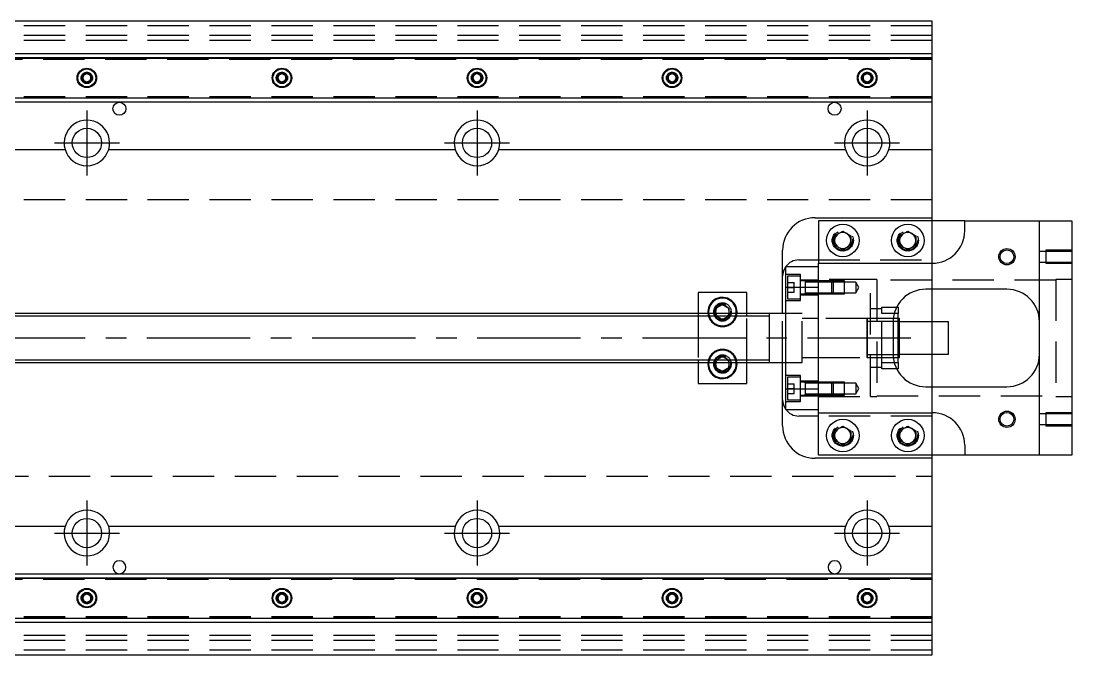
# Model space of a CAD drawing. Extents: x -14 to 1011, y -280 to 102.
# Drawn here: x 479.7 to 803, y -97.5 to 97.5 of the extents above; entities that cross this region are included whole.
import ezdxf

# ---------------------------------------------------------------- set-up
doc = ezdxf.new("R2010")
doc.units = 0
doc.linetypes.add('CENTER', pattern=[50.8, 31.75, -6.35, 6.35, -6.35])
doc.linetypes.add('DASHED', pattern=[19.05, 12.7, -6.35])
doc.layers.get('0').update_dxf_attribs({"linetype": 'CONTINUOUS'})
doc.layers.add('CENTER', color=1, linetype='CENTER')

msp = doc.modelspace()

# ---------------------------------------------------------------- linework, layer by layer
at = {"color": 7, "linetype": 'CONTINUOUS'}
for p, q in [((760, 97.5), (455, 97.5)), ((760, 87.5), (760, 97.5)), ((455, 87.5), (760, 87.5)), ((760, 86.247728), (760, 87.5)), ((455, 86.247728), (760, 86.247728)), ((760, 73.752272), (760, 86.247728)), ((498.75, 80.721688), (500, 81.443376)), ((500, 81.443376), (501.25, 80.721688)), ((558.75, 80.721688), (560, 81.443376)), ((560, 81.443376), (561.25, 80.721688)), ((618.75, 80.721688), (620, 81.443376)), ((620, 81.443376), (621.25, 80.721688)), ((678.75, 80.721688), (680, 81.443376)), ((680, 81.443376), (681.25, 80.721688)), ((738.75, 80.721688), (740, 81.443376)), ((740, 81.443376), (741.25, 80.721688)), ((498.75, 79.278312), (498.75, 80.721688)), ((500, 78.556624), (498.75, 79.278312)), ((501.25, 79.278312), (500, 78.556624)), ((501.25, 80.721688), (501.25, 79.278312)), ((558.75, 79.278312), (558.75, 80.721688)), ((560, 78.556624), (558.75, 79.278312)), ((561.25, 79.278312), (560, 78.556624)), ((561.25, 80.721688), (561.25, 79.278312)), ((618.75, 79.278312), (618.75, 80.721688)), ((620, 78.556624), (618.75, 79.278312)), ((621.25, 79.278312), (620, 78.556624)), ((621.25, 80.721688), (621.25, 79.278312)), ((678.75, 79.278312), (678.75, 80.721688)), ((680, 78.556624), (678.75, 79.278312)), ((681.25, 79.278312), (680, 78.556624)), ((681.25, 80.721688), (681.25, 79.278312)), ((738.75, 79.278312), (738.75, 80.721688)), ((740, 78.556624), (738.75, 79.278312)), ((741.25, 79.278312), (740, 78.556624)), ((741.25, 80.721688), (741.25, 79.278312)), ((760, 73.752272), (455, 73.752272)), ((760, 72.5), (455, 72.5)), ((760, 72.5), (760, 73.752272)), ((760, 58), (760, 72.5)), ((455, 58), (493.291796, 58)), ((506.708204, 58), (613.291796, 58)), ((626.708204, 58), (733.291796, 58)), ((746.708204, 58), (760, 58)), ((760, 37), (760, 58)), ((724, 37), (760, 37)), ((725, 36), (725, 23)), ((770, 36), (725, 36)), ((760, 36), (760, 37)), ((770, 33), (770, 36)), ((770, 36), (793, 36)), ((793, -36), (793, 36)), ((793, 36), (803, 36)), ((803, 36), (803, -36)), ((730, 31.443376), (732.5, 32.886752)), ((732.5, 32.886752), (735, 31.443376)), ((750, 31.443376), (752.5, 32.886752)), ((752.5, 32.886752), (755, 31.443376)), ((730, 28.556624), (730, 31.443376)), ((735, 31.443376), (735, 28.556624)), ((750, 28.556624), (750, 31.443376)), ((755, 31.443376), (755, 28.556624)), ((714, 7.5), (714, 27)), ((732.5, 27.113248), (730, 28.556624)), ((735, 28.556624), (732.5, 27.113248)), ((752.5, 27.113248), (750, 28.556624)), ((755, 28.556624), (752.5, 27.113248)), ((719, 24), (725, 24)), ((725, 15.652476), (725, 23)), ((725, 23), (760, 23)), ((715, 22), (725, 22)), ((715, 15.652476), (715, 22)), ((703, 14), (688, 14)), ((688, 14), (688, 7.5)), ((703, 7.5), (703, 14)), ((715, 15.652476), (725, 15.652476)), ((715, -15.652476), (715, 15.652476)), ((725, -15.652476), (725, 15.652476)), ((725, -15.652476), (725, 15.652476)), ((783, 15), (758, 15)), ((760, 5), (760, 15)), ((693.5, 9.1547), (695.5, 10.309402)), ((695.5, 10.309402), (697.5, 9.1547)), ((710, 7.5), (455, 7.5)), ((693.5, 7.5), (693.5, 9.1547)), ((697.5, 9.1547), (697.5, 7.5)), ((710, -7.500006), (710, 7.500006)), ((715, 7.5), (710, 7.5)), ((749.5, 7.5), (748.317542, 7.5)), ((749.069714, 9.5), (749.5, 9.5)), ((749.5, 9.5), (749.5, 7.5)), ((749.5, -7.5), (749.5, 7.5)), ((748, 5), (748, -5)), ((749.5, 5.125), (748.000782, 5.125)), ((749.5, 6), (748.050126, 6)), ((750, 6), (749.5, 6)), ((750, 5.125), (749.5, 5.125)), ((750, -6), (750, 6)), ((765, 5), (750, 5)), ((765, -5), (765, 5)), ((748.000782, -5.125), (749.5, -5.125)), ((748.050126, -6), (749.5, -6)), ((749.5, -5.125), (750, -5.125)), ((749.5, -6), (750, -6)), ((750, -5), (765, -5)), ((760, -15), (760, -5)), ((455, -7.5), (710, -7.5)), ((688, -7.5), (688, -14)), ((693.5, -9.1547), (693.5, -7.5)), ((695.5, -10.309402), (693.5, -9.1547)), ((697.5, -9.1547), (695.5, -10.309402)), ((697.5, -7.5), (697.5, -9.1547)), ((703, -14), (703, -7.5)), ((710, -7.5), (715, -7.5)), ((714, -27), (714, -7.5)), ((748.317542, -7.5), (749.5, -7.5)), ((749.5, -9.5), (749.069714, -9.5)), ((749.5, -7.5), (749.5, -9.5)), ((688, -14), (703, -14)), ((715, -15.652476), (725, -15.652476)), ((715, -22), (715, -15.652476)), ((720.9, -13.556344), (720.9, -17.556354)), ((725, -23), (725, -15.652476)), ((758, -15), (783, -15)), ((715, -22), (725, -22)), ((725, -24), (719, -24)), ((725, -23), (760, -23)), ((725, -36), (725, -23)), ((730, -28.556624), (732.5, -27.113248)), ((730, -31.443376), (730, -28.556624)), ((732.5, -27.113248), (735, -28.556624)), ((735, -28.556624), (735, -31.443376)), ((750, -28.556624), (752.5, -27.113248)), ((750, -31.443376), (750, -28.556624)), ((752.5, -27.113248), (755, -28.556624)), ((755, -28.556624), (755, -31.443376)), ((732.5, -32.886752), (730, -31.443376)), ((735, -31.443376), (732.5, -32.886752)), ((752.5, -32.886752), (750, -31.443376)), ((755, -31.443376), (752.5, -32.886752)), ((770, -33), (770, -36)), ((760, -37), (724, -37)), ((770, -36), (725, -36)), ((760, -37), (760, -36)), ((760, -58), (760, -37)), ((793, -36), (770, -36)), ((803, -36), (793, -36)), ((493.291796, -58), (455, -58)), ((613.291796, -58), (506.708204, -58)), ((733.291796, -58), (626.708204, -58)), ((760, -58), (746.708204, -58)), ((760, -72.5), (760, -58)), ((455, -72.5), (760, -72.5)), ((455, -73.752272), (760, -73.752272)), ((760, -73.752272), (760, -72.5)), ((760, -86.247728), (760, -73.752272)), ((498.75, -79.278312), (500, -78.556624)), ((498.75, -80.721688), (498.75, -79.278312)), ((500, -81.443376), (498.75, -80.721688)), ((500, -78.556624), (501.25, -79.278312)), ((501.25, -80.721688), (500, -81.443376)), ((501.25, -79.278312), (501.25, -80.721688)), ((558.75, -79.278312), (560, -78.556624)), ((558.75, -80.721688), (558.75, -79.278312)), ((560, -81.443376), (558.75, -80.721688)), ((560, -78.556624), (561.25, -79.278312)), ((561.25, -80.721688), (560, -81.443376)), ((561.25, -79.278312), (561.25, -80.721688)), ((618.75, -79.278312), (620, -78.556624)), ((618.75, -80.721688), (618.75, -79.278312)), ((620, -81.443376), (618.75, -80.721688)), ((620, -78.556624), (621.25, -79.278312)), ((621.25, -80.721688), (620, -81.443376)), ((621.25, -79.278312), (621.25, -80.721688)), ((678.75, -79.278312), (680, -78.556624)), ((678.75, -80.721688), (678.75, -79.278312)), ((680, -81.443376), (678.75, -80.721688)), ((680, -78.556624), (681.25, -79.278312)), ((681.25, -80.721688), (680, -81.443376)), ((681.25, -79.278312), (681.25, -80.721688)), ((738.75, -79.278312), (740, -78.556624)), ((738.75, -80.721688), (738.75, -79.278312)), ((740, -81.443376), (738.75, -80.721688)), ((740, -78.556624), (741.25, -79.278312)), ((741.25, -80.721688), (740, -81.443376)), ((741.25, -79.278312), (741.25, -80.721688)), ((760, -86.247728), (455, -86.247728)), ((760, -87.5), (760, -86.247728)), ((760, -87.5), (455, -87.5)), ((760, -97.5), (760, -87.5)), ((455, -97.5), (760, -97.5))]:
    msp.add_line(p, q, dxfattribs=at)
at = {"color": 3, "linetype": 'DASHED'}
for p, q in [((760, 96), (0, 96)), ((760, 93), (0, 93)), ((760, 91.5), (0, 91.5)), ((448.5, 86.1), (760, 86.1)), ((448.5, 85.8), (760, 85.8)), ((455, 86.1147), (760, 86.1147)), ((498.5, 80), (498.516134, 80.21941)), ((558.5, 80), (558.516134, 80.21941)), ((618.5, 80), (618.516134, 80.21941)), ((678.5, 80), (678.516134, 80.21941)), ((741.477374, 80.25955), (741.5, 80)), ((760, 74.2), (448.5, 74.2)), ((760, 73.9), (448.5, 73.9)), ((760, 73.8853), (455, 73.8853)), ((760, 42.5), (12.1, 42.5)), ((760, 24), (760, 36)), ((735.477798, 30.364306), (735.5, 30)), ((749.5, 30), (749.520026, 30.346056)), ((795, 26.65), (793, 26.65)), ((795, 26.999994), (795, 23.000006)), ((803, 26.999994), (795, 26.999994)), ((803, 26.65), (795, 26.65)), ((725, 24), (760, 24)), ((760, 23), (760, 24)), ((760, 15), (760, 23)), ((793, 23.35), (795, 23.35)), ((795, 23.35), (803, 23.35)), ((795, 23.000006), (803, 23.000006)), ((719.5, 19.55635), (715, 19.55635)), ((719.5, 11.55635), (719.5, 19.55635)), ((725, 15.652476), (725, 22)), ((715.5, 19.05635), (715.5, 12.05635)), ((719.5, 19.05635), (715.5, 19.05635)), ((715.5, 17.05635), (717.5, 17.05635)), ((717.5, 15.55635), (717.5, 17.05635)), ((725, 17.80635), (719.5, 17.80635)), ((720.9, 17.55635), (719.5, 17.55635)), ((720.9, 17.55635), (720.895, 17.55635)), ((720.9, 17.556354), (720.9, 13.556344)), ((720.9, 17.55635), (720.9, 17.339888)), ((720.905, 17.55635), (720.9, 17.55635)), ((725, 17.55635), (720.9, 17.55635)), ((720.9, 17.339888), (720.9, 13.77281)), ((725, 17.20635), (720.9, 17.20635)), ((741, 18), (725, 18)), ((729.15, 17.55635), (725, 17.55635)), ((729.150006, 17.556344), (725, 17.556344)), ((729.5, 17.20635), (725, 17.20635)), ((729.15, 13.55635), (729.15, 17.55635)), ((729.5, 17.20635), (729.15, 17.55635)), ((733, 17.556344), (729.150006, 17.556344)), ((729.5, 17.20635), (729.5, 13.90635)), ((733, 17.20635), (729.5, 17.20635)), ((733, 13.556354), (733, 17.556344)), ((736.5, 17.20635), (733, 17.20635)), ((736.5, 17.20635), (736.5, 13.90635)), ((737.452628, 15.55635), (736.5, 17.20635)), ((741, -18), (741, 18)), ((743, 18), (741, 18)), ((743, 18), (743, -18)), ((798, 17.75), (743, 17.75)), ((798, 18), (798, -18)), ((803, 18), (798, 18)), ((715.5, 15.55635), (717.5, 15.55635)), ((715.5, 14.05635), (717.5, 14.05635)), ((717.5, 14.05635), (717.5, 15.55635)), ((719.5, 13.55635), (720.9, 13.55635)), ((719.5, 13.30635), (725, 13.30635)), ((720.895, 13.55635), (720.9, 13.55635)), ((720.9, 13.90635), (725, 13.90635)), ((720.9, 13.77281), (720.9, 13.55635)), ((720.9, 13.55635), (720.905, 13.55635)), ((720.9, 13.55635), (725, 13.55635)), ((725, 13.90635), (729.5, 13.90635)), ((725, 13.556354), (729.15, 13.556354)), ((725, 13.55635), (729.15, 13.55635)), ((729.15, 13.55635), (729.5, 13.90635)), ((729.15, 13.556354), (733, 13.556354)), ((729.5, 13.90635), (733, 13.90635)), ((733, 13.90635), (736.5, 13.90635)), ((736.5, 13.90635), (737.452628, 15.55635)), ((715, 11.55635), (719.5, 11.55635)), ((715.5, 12.05635), (719.5, 12.05635)), ((688, 7.5), (688, 6.75)), ((688, 6.75), (688, -6.75)), ((693.5, 6.8453), (693.5, 7.5)), ((693.665064, 6.75), (693.5, 6.8453)), ((695.5, 5.690598), (693.665064, 6.75)), ((697.334936, 6.75), (695.5, 5.690598)), ((697.5, 6.8453), (697.334936, 6.75)), ((697.5, 7.5), (697.5, 6.8453)), ((697.983582, 8.286038), (698, 8)), ((703, 6.75), (703, 7.5)), ((703, -6.75), (703, 6.75)), ((710, 7.5), (709.995, 7.5)), ((710.005, 7.5), (710, 7.5)), ((714, -7.5), (714, 7.5)), ((720, 7.5), (715, 7.5)), ((720, -7.5), (720, 7.5)), ((744.5, 9), (741, 9)), ((744.5, 9.5), (749.069714, 9.5)), ((744.5, 7.5), (744.5, 9.5)), ((744.5, -7.5), (744.5, 7.5)), ((748.317542, 7.5), (744.5, 7.5)), ((725, 6), (720, 6)), ((740, 6), (725, 6)), ((740, 6), (739.995, 6)), ((740, -6.000006), (740, 6.000006)), ((740, 6), (740, -6)), ((740.005, 6), (740, 6)), ((741, 6), (740, 6)), ((741, 5.125), (740, 5.125)), ((744.5, 6), (741, 6)), ((744.5, 5.125), (741, 5.125)), ((748.050126, 6), (744.5, 6)), ((748.000782, 5.125), (744.5, 5.125)), ((760, -5), (760, 5)), ((693.665064, -6.75), (695.5, -5.690598)), ((695.5, -5.690598), (697.334936, -6.75)), ((720, -6), (725, -6)), ((725, -6), (740, -6)), ((739.995, -6), (740, -6)), ((740, -5.125), (741, -5.125)), ((740, -6), (740.005, -6)), ((740, -6), (741, -6)), ((741, -5.125), (744.5, -5.125)), ((741, -6), (744.5, -6)), ((744.5, -5.125), (748.000782, -5.125)), ((744.5, -6), (748.050126, -6)), ((688, -6.75), (688, -7.5)), ((693.5, -6.8453), (693.665064, -6.75)), ((693.5, -7.5), (693.5, -6.8453)), ((697.334936, -6.75), (697.5, -6.8453)), ((697.5, -6.8453), (697.5, -7.5)), ((697.983582, -7.713962), (698, -8)), ((703, -7.5), (703, -6.75)), ((709.995, -7.5), (710, -7.5)), ((710, -7.5), (710.005, -7.5)), ((715, -7.5), (720, -7.5)), ((741, -9), (744.5, -9)), ((744.5, -7.5), (748.317542, -7.5)), ((744.5, -9.5), (744.5, -7.5)), ((749.069714, -9.5), (744.5, -9.5)), ((719.5, -11.55635), (715, -11.55635)), ((715.5, -12.05635), (715.5, -19.05635)), ((719.5, -12.05635), (715.5, -12.05635)), ((719.5, -19.55635), (719.5, -11.55635)), ((715.5, -14.05635), (717.5, -14.05635)), ((715.5, -15.55635), (717.5, -15.55635)), ((717.5, -15.55635), (717.5, -14.05635)), ((717.5, -17.05635), (717.5, -15.55635)), ((725, -13.30635), (719.5, -13.30635)), ((720.9, -13.55635), (719.5, -13.55635)), ((720.9, -13.55635), (720.895, -13.55635)), ((720.9, -13.556344), (720.9, -17.556354)), ((720.9, -13.55635), (720.9, -13.77281)), ((720.9, -13.773058), (720.9, -13.55635)), ((725, -13.55635), (720.9, -13.55635)), ((720.905, -13.55635), (720.9, -13.55635)), ((720.9, -13.77281), (720.9, -17.339888)), ((725, -13.90635), (720.9, -13.90635)), ((729.15, -13.55635), (725, -13.55635)), ((729.15, -13.556352), (725, -13.556354)), ((729.5, -13.90635), (725, -13.90635)), ((725, -22), (725, -15.652476)), ((729.15, -17.55635), (729.15, -13.55635)), ((729.5, -13.90635), (729.15, -13.55635)), ((733, -13.556354), (729.15, -13.556352)), ((729.5, -13.90635), (729.5, -17.20635)), ((733, -13.90635), (729.5, -13.90635)), ((733, -17.556344), (733, -13.556354)), ((736.5, -13.90635), (733, -13.90635)), ((736.5, -13.90635), (736.5, -17.20635)), ((737.452628, -15.55635), (736.5, -13.90635)), ((736.5, -17.20635), (737.452628, -15.55635)), ((760, -23), (760, -15)), ((715.5, -17.05635), (717.5, -17.05635)), ((715.5, -19.05635), (719.5, -19.05635)), ((719.5, -17.55635), (720.9, -17.55635)), ((719.5, -17.80635), (725, -17.80635)), ((720.895, -17.55635), (720.9, -17.55635)), ((720.9, -17.20635), (725, -17.20635)), ((720.9, -17.55635), (720.9, -17.339682)), ((720.9, -17.339888), (720.9, -17.55635)), ((720.9, -17.55635), (725, -17.55635)), ((720.9, -17.55635), (720.905, -17.55635)), ((725, -17.20635), (729.5, -17.20635)), ((725, -17.556344), (729.15, -17.556346)), ((725, -17.55635), (729.15, -17.55635)), ((725, -18), (741, -18)), ((729.15, -17.55635), (729.5, -17.20635)), ((729.15, -17.556346), (733, -17.556344)), ((729.5, -17.20635), (733, -17.20635)), ((733, -17.20635), (736.5, -17.20635)), ((741, -18), (743, -18)), ((743, -17.75), (798, -17.75)), ((798, -18), (803, -18)), ((715, -19.55635), (719.5, -19.55635)), ((760, -24), (725, -24)), ((760, -24), (760, -23)), ((760, -36), (760, -24)), ((795, -23.35), (793, -23.35)), ((795, -23.000006), (795, -26.999994)), ((803, -23.000006), (795, -23.000006)), ((803, -23.35), (795, -23.35)), ((793, -26.65), (795, -26.65)), ((795, -26.65), (803, -26.65)), ((795, -26.999994), (803, -26.999994)), ((729.5, -30), (729.520026, -29.653944)), ((755.477798, -29.635694), (755.5, -30)), ((12.1, -42.5), (760, -42.5)), ((448.5, -73.9), (760, -73.9)), ((448.5, -74.2), (760, -74.2)), ((455, -73.8853), (760, -73.8853)), ((501.477374, -79.74045), (501.5, -80)), ((561.477374, -79.74045), (561.5, -80)), ((621.477374, -79.74045), (621.5, -80)), ((681.477374, -79.74045), (681.5, -80)), ((738.5, -80), (738.516134, -79.78059)), ((760, -85.8), (448.5, -85.8)), ((760, -86.1), (448.5, -86.1)), ((760, -86.1147), (455, -86.1147)), ((760, -91.5), (0, -91.5)), ((760, -93), (0, -93)), ((760, -96), (0, -96))]:
    msp.add_line(p, q, dxfattribs=at)
at = {"color": 3, "linetype": 'CONTINUOUS'}
for p, q in [((710, 6.75), (455, 6.75)), ((455, -6.75), (710, -6.75))]:
    msp.add_line(p, q, dxfattribs=at)
at = {"color": 7, "linetype": 'CONTINUOUS'}
for centre, radius in [((500, 80), 3), ((500, 80), 2.75), ((560, 80), 3), ((560, 80), 2.75), ((620, 80), 3), ((620, 80), 2.75), ((680, 80), 3), ((680, 80), 2.75), ((740, 80), 3), ((740, 80), 2.75), ((510, 70.5), 2), ((730, 70.5), 2), ((500, 60), 4.5), ((620, 60), 4.5), ((740, 60), 4.5), ((732.5, 30), 5), ((752.5, 30), 5), ((783, 25), 2.1), ((732.5, -30), 5), ((752.5, -30), 5), ((783, -25), 2.1), ((500, -60), 4.5), ((620, -60), 4.5), ((740, -60), 4.5), ((500, -80), 3), ((500, -80), 2.75), ((560, -80), 3), ((560, -80), 2.75), ((620, -80), 3), ((620, -80), 2.75), ((680, -80), 3), ((680, -80), 2.75), ((740, -80), 3), ((740, -80), 2.75)]:
    msp.add_circle(centre, radius, dxfattribs=at)
at = {"color": 3, "linetype": 'DASHED'}
for centre, radius in [((500, 80), 1.75), ((500, 80), 1.5), ((560, 80), 1.75), ((560, 80), 1.5), ((620, 80), 1.75), ((620, 80), 1.5), ((680, 80), 1.75), ((680, 80), 1.5), ((740, 80), 1.75), ((740, 80), 1.5), ((732.5, 30), 3.25), ((732.5, 30), 3), ((752.5, 30), 3.25), ((752.5, 30), 3), ((695.5, 8), 2.5), ((695.5, -8), 2.5), ((732.5, -30), 3.25), ((732.5, -30), 3), ((752.5, -30), 3.25), ((752.5, -30), 3), ((500, -80), 1.75), ((500, -80), 1.5), ((560, -80), 1.75), ((560, -80), 1.5), ((620, -80), 1.75), ((620, -80), 1.5), ((680, -80), 1.75), ((680, -80), 1.5), ((740, -80), 1.75), ((740, -80), 1.5)]:
    msp.add_circle(centre, radius, dxfattribs=at)
at = {"color": 3, "linetype": 'CONTINUOUS'}
for centre in [(783, 25), (783, -25)]:
    msp.add_circle(centre, 2.5, dxfattribs=at)
at = {"color": 7, "linetype": 'CONTINUOUS'}
for centre, radius, start, end in [((500, 80), 1.25, 120, 180), ((500, 80), 1.25, 60, 120), ((500, 80), 1.25, 0, 60), ((560, 80), 1.25, 120, 180), ((560, 80), 1.25, 60, 120), ((560, 80), 1.25, 0, 60), ((620, 80), 1.25, 120, 180), ((620, 80), 1.25, 60, 120), ((620, 80), 1.25, 0, 60), ((680, 80), 1.25, 120, 180), ((680, 80), 1.25, 60, 120), ((680, 80), 1.25, 0, 60), ((740, 80), 1.25, 120, 180), ((740, 80), 1.25, 60, 120), ((740, 80), 1.25, 0, 60), ((500, 80), 1.25, 180, 240), ((500, 80), 1.25, 240, 300), ((500, 80), 1.25, 300, 0), ((560, 80), 1.25, 180, 240), ((560, 80), 1.25, 240, 300), ((560, 80), 1.25, 300, 0), ((620, 80), 1.25, 180, 240), ((620, 80), 1.25, 240, 300), ((620, 80), 1.25, 300, 0), ((680, 80), 1.25, 180, 240), ((680, 80), 1.25, 240, 300), ((680, 80), 1.25, 300, 0), ((740, 80), 1.25, 180, 240), ((740, 80), 1.25, 240, 300), ((740, 80), 1.25, 300, 0), ((500, 60), 7, 343.39845, 196.60155), ((620, 60), 7, 343.39845, 196.60155), ((740, 60), 7, 343.39845, 196.60155), ((500, 60), 7, 196.60155, 343.39845), ((620, 60), 7, 196.60155, 343.39845), ((740, 60), 7, 196.60155, 343.39845), ((724, 27), 10, 90, 180), ((732.5, 30), 2.5, 60, 120), ((752.5, 30), 2.5, 60, 120), ((760, 33), 10, 270, 0), ((732.5, 30), 2.5, 120, 180), ((732.5, 30), 2.5, 180, 240), ((732.5, 30), 2.5, 0, 60), ((732.5, 30), 2.5, 300, 0), ((752.5, 30), 2.5, 120, 180), ((752.5, 30), 2.5, 180, 240), ((752.5, 30), 2.5, 0, 60), ((752.5, 30), 2.5, 300, 0), ((732.5, 30), 2.5, 240, 300), ((752.5, 30), 2.5, 240, 300), ((719, 19), 5, 90, 143.130102), ((719, 19), 5, 143.130102, 180), ((758, 5), 10, 90, 180), ((783, 5), 10, 0, 90), ((695.5, 8), 4.5, 0, 186.37937), ((695.5, 8), 4.25, 0, 186.756327), ((695.5, 8), 2.1, 102.24721, 137.75279), ((695.5, 8), 2.1, 77.75279, 102.24721), ((695.5, 8), 2.1, 42.24721, 77.75279), ((695.5, 8), 2.1, 162.24721, 180), ((695.5, 8), 2.1, 180, 193.774147), ((695.5, 8), 2.1, 193.774147, 197.75279), ((695.5, 8), 2.1, 137.75279, 162.24721), ((695.5, 8), 2.1, 197.75279, 216.529607), ((695.5, 8), 2.1, 216.529607, 222.24721), ((695.5, 8), 2.1, 222.24721, 257.75279), ((695.5, 8), 2.1, 282.24721, 317.75279), ((695.5, 8), 2.1, 17.75279, 42.24721), ((695.5, 8), 2.1, 317.75279, 323.470393), ((695.5, 8), 2.1, 323.470393, 342.24721), ((695.5, 8), 2.1, 346.225853, 17.75279), ((695.5, 8), 2.1, 342.24721, 346.225853), ((695.5, 8), 4.25, 353.243673, 0), ((695.5, 8), 4.5, 353.62063, 0), ((695.5, 8), 2.1, 257.75279, 282.24721), ((695.5, -8), 2.1, 102.24721, 137.75279), ((695.5, -8), 2.1, 77.75279, 102.24721), ((695.5, -8), 2.1, 42.24721, 77.75279), ((758, -5), 10, 180, 270), ((783, -5), 10, 270, 0), ((695.5, -8), 4.5, 173.62063, 0), ((695.5, -8), 4.25, 173.243673, 0), ((695.5, -8), 2.1, 166.225853, 180), ((695.5, -8), 2.1, 180, 197.75279), ((695.5, -8), 2.1, 162.24721, 166.225853), ((695.5, -8), 2.1, 143.470393, 162.24721), ((695.5, -8), 2.1, 197.75279, 222.24721), ((695.5, -8), 2.1, 137.75279, 143.470393), ((695.5, -8), 2.1, 222.24721, 257.75279), ((695.5, -8), 2.1, 282.24721, 317.75279), ((695.5, -8), 2.1, 36.529607, 42.24721), ((695.5, -8), 2.1, 317.75279, 342.24721), ((695.5, -8), 2.1, 17.75279, 36.529607), ((695.5, -8), 2.1, 13.774147, 17.75279), ((695.5, -8), 2.1, 342.24721, 13.774147), ((695.5, -8), 4.25, 0, 6.756327), ((695.5, -8), 4.5, 0, 6.37937), ((695.5, -8), 2.1, 257.75279, 282.24721), ((719, -19), 5, 180, 216.869898), ((719, -19), 5, 216.869898, 270), ((760, -33), 10, 0, 90), ((724, -27), 10, 180, 270), ((732.5, -30), 2.5, 120, 180), ((732.5, -30), 2.5, 60, 120), ((732.5, -30), 2.5, 0, 60), ((752.5, -30), 2.5, 120, 180), ((752.5, -30), 2.5, 60, 120), ((752.5, -30), 2.5, 0, 60), ((732.5, -30), 2.5, 180, 240), ((732.5, -30), 2.5, 240, 300), ((732.5, -30), 2.5, 300, 0), ((752.5, -30), 2.5, 180, 240), ((752.5, -30), 2.5, 240, 300), ((752.5, -30), 2.5, 300, 0), ((500, -60), 7, 16.60155, 163.39845), ((620, -60), 7, 16.60155, 163.39845), ((740, -60), 7, 16.60155, 163.39845), ((500, -60), 7, 163.39845, 16.60155), ((620, -60), 7, 163.39845, 16.60155), ((740, -60), 7, 163.39845, 16.60155), ((510, -70.5), 2, 90, 270), ((510, -70.5), 2, 270, 90), ((730, -70.5), 2, 90, 270), ((730, -70.5), 2, 270, 90), ((500, -80), 1.25, 120, 180), ((500, -80), 1.25, 180, 240), ((500, -80), 1.25, 60, 120), ((500, -80), 1.25, 0, 60), ((500, -80), 1.25, 300, 0), ((560, -80), 1.25, 120, 180), ((560, -80), 1.25, 180, 240), ((560, -80), 1.25, 60, 120), ((560, -80), 1.25, 0, 60), ((560, -80), 1.25, 300, 0), ((620, -80), 1.25, 120, 180), ((620, -80), 1.25, 180, 240), ((620, -80), 1.25, 60, 120), ((620, -80), 1.25, 0, 60), ((620, -80), 1.25, 300, 0), ((680, -80), 1.25, 120, 180), ((680, -80), 1.25, 180, 240), ((680, -80), 1.25, 60, 120), ((680, -80), 1.25, 0, 60), ((680, -80), 1.25, 300, 0), ((740, -80), 1.25, 120, 180), ((740, -80), 1.25, 180, 240), ((740, -80), 1.25, 60, 120), ((740, -80), 1.25, 0, 60), ((740, -80), 1.25, 300, 0), ((500, -80), 1.25, 240, 300), ((560, -80), 1.25, 240, 300), ((620, -80), 1.25, 240, 300), ((680, -80), 1.25, 240, 300), ((740, -80), 1.25, 240, 300)]:
    msp.add_arc(centre, radius, start, end, dxfattribs=at)
at = {"color": 3, "linetype": 'DASHED'}
for centre, radius, start, end in [((695.5, 8), 2.75, 349.524318, 180), ((695.5, 8), 4.5, 186.37937, 196.12762), ((695.5, 8), 4.5, 196.12762, 343.87238), ((695.5, 8), 4.25, 186.756327, 197.104635), ((695.5, 8), 4.25, 197.104635, 342.895365), ((695.5, 8), 2.75, 180, 190.475682), ((695.5, 8), 2.75, 190.475682, 207.035692), ((695.5, 8), 2.75, 207.035692, 332.964308), ((695.5, 8), 2.75, 332.964308, 349.524318), ((695.5, 8), 4.25, 342.895365, 353.243673), ((695.5, 8), 4.5, 343.87238, 353.62063), ((695.5, -8), 4.5, 16.12762, 163.87238), ((695.5, -8), 4.25, 17.104635, 162.895365), ((695.5, -8), 2.75, 27.035692, 152.964308), ((695.5, -8), 4.5, 163.87238, 173.62063), ((695.5, -8), 4.25, 162.895365, 173.243673), ((695.5, -8), 2.75, 180, 10.475682), ((695.5, -8), 2.75, 169.524318, 180), ((695.5, -8), 2.75, 152.964308, 169.524318), ((695.5, -8), 2.75, 10.475682, 27.035692), ((695.5, -8), 4.25, 6.756327, 17.104635), ((695.5, -8), 4.5, 6.37937, 16.12762)]:
    msp.add_arc(centre, radius, start, end, dxfattribs=at)
at = {"layer": 'CENTER', "color": 1, "linetype": 'CENTER'}
for p, q in [((500, 70), (500, 50)), ((620, 70), (620, 50)), ((740, 70), (740, 50)), ((490, 60), (510, 60)), ((610, 60), (630, 60)), ((730, 60), (750, 60)), ((753.445, 0), (-13.795, 0)), ((500, -50), (500, -70)), ((620, -50), (620, -70)), ((740, -50), (740, -70)), ((490, -60), (510, -60)), ((610, -60), (630, -60)), ((730, -60), (750, -60))]:
    msp.add_line(p, q, dxfattribs=at)

doc.saveas('drawing.dxf')
